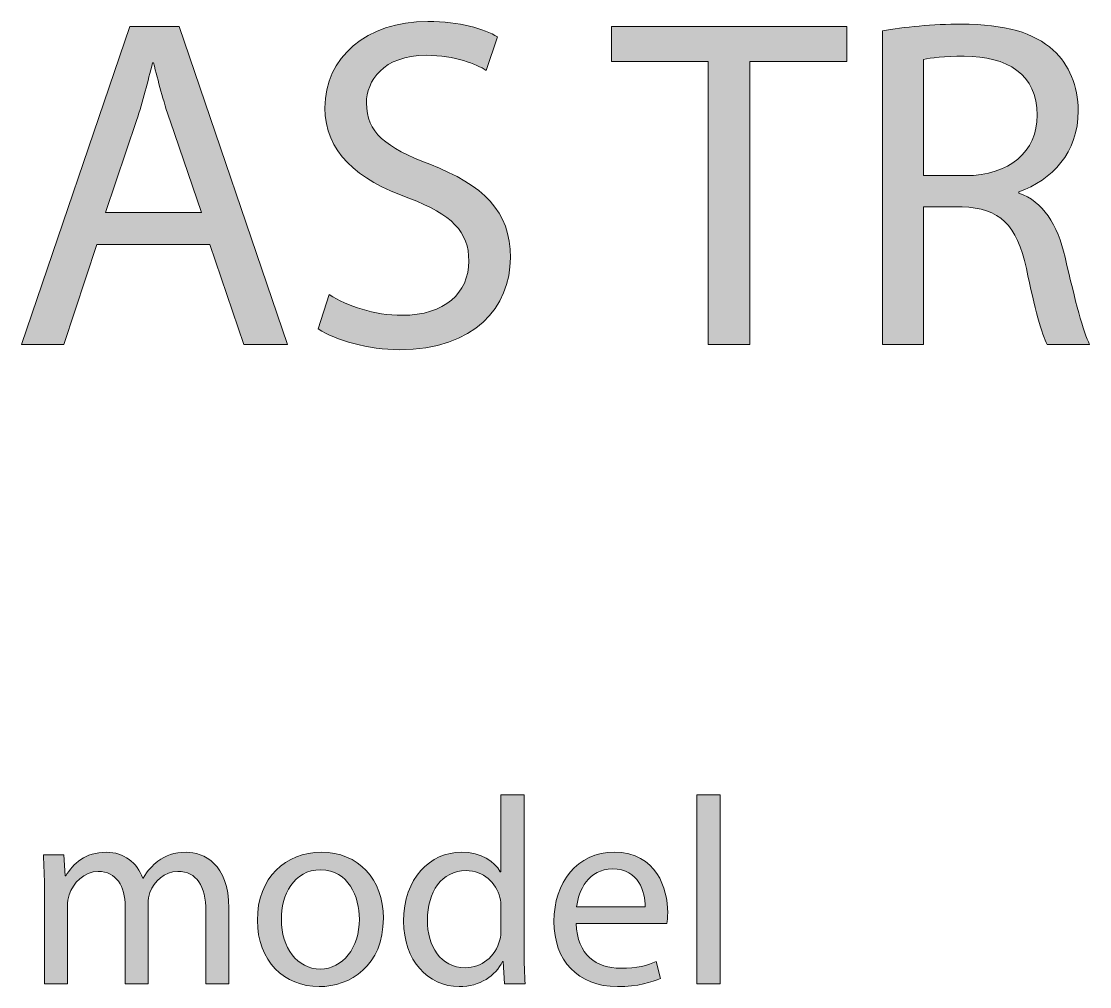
# Model space of a CAD drawing. Header units: inches. Extents: x 20 to 242, y -160 to -20.
# Drawn here: x 48.63 to 65.61, y -55.6 to -40.25 of the extents above; entities that cross this region are included whole.
import ezdxf

# ---------------------------------------------------------------- set-up
doc = ezdxf.new("R2010")
doc.units = ezdxf.units.IN
doc.header["$MEASUREMENT"] = 0
doc.layers.add('Layer 1', color=7, linetype='Continuous')

# ---------------------------------------------------------------- blocks, each defined once
blk = doc.blocks.new('block 2')
at = {"layer": 'Layer 1'}
h = blk.add_hatch(color=7, dxfattribs=at)
h.dxf.hatch_style = 2
h.paths.add_polyline_path([(49.834, -43.799), (49.31, -45.389), (48.635, -45.389), (50.359, -40.335), (51.139, -40.335), (52.864, -45.389), (52.167, -45.389), (51.627, -43.799)])
edge = h.paths.add_edge_path()
edge.add_spline(control_points=[(51.499, -43.289), (51.499, -43.289), (50.997, -41.835), (50.997, -41.835), (50.884, -41.505), (50.809, -41.205), (50.734, -40.912), (50.734, -40.912), (50.719, -40.912), (50.719, -40.912), (50.644, -41.205), (50.569, -41.52), (50.464, -41.827), (50.464, -41.827), (49.969, -43.289), (49.969, -43.289), (49.969, -43.289), (51.499, -43.289), (51.499, -43.289)], knot_values=[0, 0, 0, 0, 1, 1, 1, 2, 2, 2, 3, 3, 3, 4, 4, 4, 5, 5, 5, 6, 6, 6, 6], degree=3, periodic=1)
h = blk.add_hatch(color=7, dxfattribs=at)
h.dxf.hatch_style = 2
edge = h.paths.add_edge_path()
edge.add_spline(control_points=[(53.525, -44.594), (53.817, -44.782), (54.237, -44.924), (54.687, -44.924), (55.354, -44.924), (55.744, -44.572), (55.744, -44.062), (55.744, -43.597), (55.474, -43.319), (54.792, -43.064), (53.967, -42.765), (53.457, -42.33), (53.457, -41.625), (53.457, -40.837), (54.109, -40.253), (55.092, -40.253), (55.602, -40.253), (55.984, -40.373), (56.201, -40.5), (56.201, -40.5), (56.021, -41.032), (56.021, -41.032), (55.864, -40.935), (55.527, -40.792), (55.069, -40.792), (54.379, -40.792), (54.117, -41.205), (54.117, -41.55), (54.117, -42.022), (54.424, -42.255), (55.122, -42.525), (55.976, -42.854), (56.404, -43.267), (56.404, -44.009), (56.404, -44.789), (55.834, -45.472), (54.642, -45.472), (54.154, -45.472), (53.622, -45.321), (53.352, -45.141), (53.352, -45.141), (53.525, -44.594), (53.525, -44.594)], knot_values=[0, 0, 0, 0, 1, 1, 1, 2, 2, 2, 3, 3, 3, 4, 4, 4, 5, 5, 5, 6, 6, 6, 7, 7, 7, 8, 8, 8, 9, 9, 9, 10, 10, 10, 11, 11, 11, 12, 12, 12, 13, 13, 13, 14, 14, 14, 14], degree=3, periodic=1)
h = blk.add_hatch(color=7, dxfattribs=at)
h.dxf.hatch_style = 2
h.paths.add_polyline_path([(59.547, -40.89), (58.01, -40.89), (58.01, -40.335), (61.751, -40.335), (61.751, -40.89), (60.207, -40.89), (60.207, -45.389), (59.547, -45.389)])
h = blk.add_hatch(color=7, dxfattribs=at)
h.dxf.hatch_style = 2
edge = h.paths.add_edge_path()
edge.add_spline(control_points=[(62.314, -40.403), (62.644, -40.342), (63.124, -40.297), (63.567, -40.297), (64.264, -40.297), (64.722, -40.433), (65.029, -40.71), (65.276, -40.935), (65.426, -41.28), (65.426, -41.677), (65.426, -42.337), (65.006, -42.78), (64.482, -42.96), (64.482, -42.96), (64.482, -42.982), (64.482, -42.982), (64.864, -43.117), (65.096, -43.477), (65.216, -44.002), (65.381, -44.707), (65.501, -45.194), (65.606, -45.389), (65.606, -45.389), (64.931, -45.389), (64.931, -45.389), (64.849, -45.239), (64.736, -44.812), (64.601, -44.182), (64.452, -43.484), (64.174, -43.222), (63.582, -43.199), (63.582, -43.199), (62.967, -43.199), (62.967, -43.199), (62.967, -43.199), (62.967, -45.389), (62.967, -45.389), (62.967, -45.389), (62.314, -45.389), (62.314, -45.389), (62.314, -45.389), (62.314, -40.403), (62.314, -40.403)], knot_values=[0, 0, 0, 0, 1, 1, 1, 2, 2, 2, 3, 3, 3, 4, 4, 4, 5, 5, 5, 6, 6, 6, 7, 7, 7, 8, 8, 8, 9, 9, 9, 10, 10, 10, 11, 11, 11, 12, 12, 12, 13, 13, 13, 14, 14, 14, 14], degree=3, periodic=1)
edge = h.paths.add_edge_path()
edge.add_spline(control_points=[(62.967, -42.705), (62.967, -42.705), (63.634, -42.705), (63.634, -42.705), (64.332, -42.705), (64.774, -42.322), (64.774, -41.745), (64.774, -41.092), (64.302, -40.807), (63.612, -40.807), (63.297, -40.807), (63.079, -40.83), (62.967, -40.86), (62.967, -40.86), (62.967, -42.705), (62.967, -42.705)], knot_values=[0, 0, 0, 0, 1, 1, 1, 2, 2, 2, 3, 3, 3, 4, 4, 4, 5, 5, 5, 5], degree=3, periodic=1)
h = blk.add_hatch(color=7, dxfattribs=at)
h.dxf.hatch_style = 2
edge = h.paths.add_edge_path()
edge.add_spline(control_points=[(56.621, -52.545), (56.621, -52.545), (56.621, -55.02), (56.621, -55.02), (56.621, -55.202), (56.629, -55.409), (56.638, -55.549), (56.638, -55.549), (56.308, -55.549), (56.308, -55.549), (56.308, -55.549), (56.291, -55.194), (56.291, -55.194), (56.291, -55.194), (56.278, -55.194), (56.278, -55.194), (56.168, -55.422), (55.923, -55.595), (55.589, -55.595), (55.094, -55.595), (54.708, -55.177), (54.708, -54.555), (54.704, -53.873), (55.132, -53.459), (55.627, -53.459), (55.944, -53.459), (56.151, -53.607), (56.244, -53.768), (56.244, -53.768), (56.253, -53.768), (56.253, -53.768), (56.253, -53.768), (56.253, -52.545), (56.253, -52.545), (56.253, -52.545), (56.621, -52.545), (56.621, -52.545)], knot_values=[0, 0, 0, 0, 1, 1, 1, 2, 2, 2, 3, 3, 3, 4, 4, 4, 5, 5, 5, 6, 6, 6, 7, 7, 7, 8, 8, 8, 9, 9, 9, 10, 10, 10, 11, 11, 11, 12, 12, 12, 12], degree=3, periodic=1)
edge = h.paths.add_edge_path()
edge.add_spline(control_points=[(56.253, -54.335), (56.253, -54.288), (56.249, -54.225), (56.236, -54.178), (56.181, -53.945), (55.978, -53.751), (55.699, -53.751), (55.314, -53.751), (55.085, -54.089), (55.085, -54.538), (55.085, -54.952), (55.292, -55.295), (55.69, -55.295), (55.94, -55.295), (56.168, -55.126), (56.236, -54.851), (56.249, -54.8), (56.253, -54.749), (56.253, -54.69), (56.253, -54.69), (56.253, -54.335), (56.253, -54.335)], knot_values=[0, 0, 0, 0, 1, 1, 1, 2, 2, 2, 3, 3, 3, 4, 4, 4, 5, 5, 5, 6, 6, 6, 7, 7, 7, 7], degree=3, periodic=1)
h = blk.add_hatch(color=7, dxfattribs=at)
h.dxf.hatch_style = 2
h.paths.add_polyline_path([(59.365, -52.545), (59.737, -52.545), (59.737, -55.549), (59.365, -55.549)])
h = blk.add_hatch(color=7, dxfattribs=at)
h.dxf.hatch_style = 2
edge = h.paths.add_edge_path()
edge.add_spline(control_points=[(49.002, -54.055), (49.002, -53.84), (48.993, -53.67), (48.985, -53.501), (48.985, -53.501), (49.311, -53.501), (49.311, -53.501), (49.311, -53.501), (49.328, -53.835), (49.328, -53.835), (49.328, -53.835), (49.34, -53.835), (49.34, -53.835), (49.455, -53.641), (49.645, -53.459), (49.988, -53.459), (50.263, -53.459), (50.474, -53.628), (50.563, -53.869), (50.563, -53.869), (50.572, -53.869), (50.572, -53.869), (50.635, -53.751), (50.72, -53.666), (50.804, -53.603), (50.927, -53.51), (51.058, -53.459), (51.253, -53.459), (51.528, -53.459), (51.93, -53.637), (51.93, -54.347), (51.93, -54.347), (51.93, -55.549), (51.93, -55.549), (51.93, -55.549), (51.566, -55.549), (51.566, -55.549), (51.566, -55.549), (51.566, -54.394), (51.566, -54.394), (51.566, -53.996), (51.418, -53.764), (51.122, -53.764), (50.906, -53.764), (50.745, -53.92), (50.677, -54.098), (50.661, -54.153), (50.648, -54.216), (50.648, -54.284), (50.648, -54.284), (50.648, -55.549), (50.648, -55.549), (50.648, -55.549), (50.284, -55.549), (50.284, -55.549), (50.284, -55.549), (50.284, -54.322), (50.284, -54.322), (50.284, -53.996), (50.14, -53.764), (49.857, -53.764), (49.628, -53.764), (49.455, -53.95), (49.395, -54.136), (49.374, -54.187), (49.366, -54.254), (49.366, -54.318), (49.366, -54.318), (49.366, -55.549), (49.366, -55.549), (49.366, -55.549), (49.002, -55.549), (49.002, -55.549), (49.002, -55.549), (49.002, -54.055), (49.002, -54.055)], knot_values=[0, 0, 0, 0, 1, 1, 1, 2, 2, 2, 3, 3, 3, 4, 4, 4, 5, 5, 5, 6, 6, 6, 7, 7, 7, 8, 8, 8, 9, 9, 9, 10, 10, 10, 11, 11, 11, 12, 12, 12, 13, 13, 13, 14, 14, 14, 15, 15, 15, 16, 16, 16, 17, 17, 17, 18, 18, 18, 19, 19, 19, 20, 20, 20, 21, 21, 21, 22, 22, 22, 23, 23, 23, 24, 24, 24, 25, 25, 25, 25], degree=3, periodic=1)
h = blk.add_hatch(color=7, dxfattribs=at)
h.dxf.hatch_style = 2
edge = h.paths.add_edge_path()
edge.add_spline(control_points=[(54.386, -54.508), (54.386, -55.265), (53.857, -55.595), (53.366, -55.595), (52.816, -55.595), (52.384, -55.189), (52.384, -54.542), (52.384, -53.861), (52.837, -53.459), (53.4, -53.459), (53.988, -53.459), (54.386, -53.886), (54.386, -54.508)], knot_values=[0, 0, 0, 0, 1, 1, 1, 2, 2, 2, 3, 3, 3, 4, 4, 4, 4], degree=3, periodic=1)
edge = h.paths.add_edge_path()
edge.add_spline(control_points=[(52.765, -54.529), (52.765, -54.978), (53.019, -55.316), (53.383, -55.316), (53.738, -55.316), (54.005, -54.982), (54.005, -54.521), (54.005, -54.174), (53.832, -53.738), (53.391, -53.738), (52.956, -53.738), (52.765, -54.144), (52.765, -54.529)], knot_values=[0, 0, 0, 0, 1, 1, 1, 2, 2, 2, 3, 3, 3, 4, 4, 4, 4], degree=3, periodic=1)
h = blk.add_hatch(color=7, dxfattribs=at)
h.dxf.hatch_style = 2
edge = h.paths.add_edge_path()
edge.add_spline(control_points=[(57.451, -54.593), (57.46, -55.096), (57.777, -55.303), (58.154, -55.303), (58.42, -55.303), (58.585, -55.257), (58.721, -55.198), (58.721, -55.198), (58.788, -55.464), (58.788, -55.464), (58.657, -55.524), (58.429, -55.595), (58.103, -55.595), (57.472, -55.595), (57.096, -55.177), (57.096, -54.559), (57.096, -53.941), (57.46, -53.459), (58.056, -53.459), (58.729, -53.459), (58.903, -54.043), (58.903, -54.419), (58.903, -54.495), (58.898, -54.55), (58.89, -54.593), (58.89, -54.593), (57.451, -54.593), (57.451, -54.593)], knot_values=[0, 0, 0, 0, 1, 1, 1, 2, 2, 2, 3, 3, 3, 4, 4, 4, 5, 5, 5, 6, 6, 6, 7, 7, 7, 8, 8, 8, 9, 9, 9, 9], degree=3, periodic=1)
edge = h.paths.add_edge_path()
edge.add_spline(control_points=[(58.543, -54.326), (58.547, -54.093), (58.446, -53.725), (58.027, -53.725), (57.646, -53.725), (57.485, -54.068), (57.456, -54.326), (57.456, -54.326), (58.543, -54.326), (58.543, -54.326)], knot_values=[0, 0, 0, 0, 1, 1, 1, 2, 2, 2, 3, 3, 3, 3], degree=3, periodic=1)
at = {"layer": 'Layer 1', "lineweight": 0}
for points in [[(49.834, -43.799), (49.31, -45.389), (48.635, -45.389), (50.359, -40.335), (51.139, -40.335), (52.864, -45.389), (52.167, -45.389), (51.627, -43.799), (49.834, -43.799)], [(59.547, -40.89), (58.01, -40.89), (58.01, -40.335), (61.751, -40.335), (61.751, -40.89), (60.207, -40.89), (60.207, -45.389), (59.547, -45.389), (59.547, -40.89)], [(59.365, -52.545), (59.737, -52.545), (59.737, -55.549), (59.365, -55.549), (59.365, -52.545)]]:
    blk.add_lwpolyline(points, dxfattribs=at)
for points, knots in [([(53.525, -44.594), (53.817, -44.782), (54.237, -44.924), (54.687, -44.924), (55.354, -44.924), (55.744, -44.572), (55.744, -44.062), (55.744, -43.597), (55.474, -43.319), (54.792, -43.064), (53.967, -42.765), (53.457, -42.33), (53.457, -41.625), (53.457, -40.837), (54.109, -40.253), (55.092, -40.253), (55.602, -40.253), (55.984, -40.373), (56.201, -40.5), (56.201, -40.5), (56.021, -41.032), (56.021, -41.032), (55.864, -40.935), (55.527, -40.792), (55.069, -40.792), (54.379, -40.792), (54.117, -41.205), (54.117, -41.55), (54.117, -42.022), (54.424, -42.255), (55.122, -42.525), (55.976, -42.854), (56.404, -43.267), (56.404, -44.009), (56.404, -44.789), (55.834, -45.472), (54.642, -45.472), (54.154, -45.472), (53.622, -45.321), (53.352, -45.141), (53.352, -45.141), (53.525, -44.594), (53.525, -44.594)], [0, 0, 0, 0, 1, 1, 1, 2, 2, 2, 3, 3, 3, 4, 4, 4, 5, 5, 5, 6, 6, 6, 7, 7, 7, 8, 8, 8, 9, 9, 9, 10, 10, 10, 11, 11, 11, 12, 12, 12, 13, 13, 13, 14, 14, 14, 14]), ([(62.314, -40.403), (62.644, -40.342), (63.124, -40.297), (63.567, -40.297), (64.264, -40.297), (64.722, -40.433), (65.029, -40.71), (65.276, -40.935), (65.426, -41.28), (65.426, -41.677), (65.426, -42.337), (65.006, -42.78), (64.482, -42.96), (64.482, -42.96), (64.482, -42.982), (64.482, -42.982), (64.864, -43.117), (65.096, -43.477), (65.216, -44.002), (65.381, -44.707), (65.501, -45.194), (65.606, -45.389), (65.606, -45.389), (64.931, -45.389), (64.931, -45.389), (64.849, -45.239), (64.736, -44.812), (64.601, -44.182), (64.452, -43.484), (64.174, -43.222), (63.582, -43.199), (63.582, -43.199), (62.967, -43.199), (62.967, -43.199), (62.967, -43.199), (62.967, -45.389), (62.967, -45.389), (62.967, -45.389), (62.314, -45.389), (62.314, -45.389), (62.314, -45.389), (62.314, -40.403), (62.314, -40.403)], [0, 0, 0, 0, 1, 1, 1, 2, 2, 2, 3, 3, 3, 4, 4, 4, 5, 5, 5, 6, 6, 6, 7, 7, 7, 8, 8, 8, 9, 9, 9, 10, 10, 10, 11, 11, 11, 12, 12, 12, 13, 13, 13, 14, 14, 14, 14]), ([(62.967, -42.705), (62.967, -42.705), (63.634, -42.705), (63.634, -42.705), (64.332, -42.705), (64.774, -42.322), (64.774, -41.745), (64.774, -41.092), (64.302, -40.807), (63.612, -40.807), (63.297, -40.807), (63.079, -40.83), (62.967, -40.86), (62.967, -40.86), (62.967, -42.705), (62.967, -42.705)], [0, 0, 0, 0, 1, 1, 1, 2, 2, 2, 3, 3, 3, 4, 4, 4, 5, 5, 5, 5]), ([(51.499, -43.289), (51.499, -43.289), (50.997, -41.835), (50.997, -41.835), (50.884, -41.505), (50.809, -41.205), (50.734, -40.912), (50.734, -40.912), (50.719, -40.912), (50.719, -40.912), (50.644, -41.205), (50.569, -41.52), (50.464, -41.827), (50.464, -41.827), (49.969, -43.289), (49.969, -43.289), (49.969, -43.289), (51.499, -43.289), (51.499, -43.289)], [0, 0, 0, 0, 1, 1, 1, 2, 2, 2, 3, 3, 3, 4, 4, 4, 5, 5, 5, 6, 6, 6, 6]), ([(56.621, -52.545), (56.621, -52.545), (56.621, -55.02), (56.621, -55.02), (56.621, -55.202), (56.629, -55.409), (56.638, -55.549), (56.638, -55.549), (56.308, -55.549), (56.308, -55.549), (56.308, -55.549), (56.291, -55.194), (56.291, -55.194), (56.291, -55.194), (56.278, -55.194), (56.278, -55.194), (56.168, -55.422), (55.923, -55.595), (55.589, -55.595), (55.094, -55.595), (54.708, -55.177), (54.708, -54.555), (54.704, -53.873), (55.132, -53.459), (55.627, -53.459), (55.944, -53.459), (56.151, -53.607), (56.244, -53.768), (56.244, -53.768), (56.253, -53.768), (56.253, -53.768), (56.253, -53.768), (56.253, -52.545), (56.253, -52.545), (56.253, -52.545), (56.621, -52.545), (56.621, -52.545)], [0, 0, 0, 0, 1, 1, 1, 2, 2, 2, 3, 3, 3, 4, 4, 4, 5, 5, 5, 6, 6, 6, 7, 7, 7, 8, 8, 8, 9, 9, 9, 10, 10, 10, 11, 11, 11, 12, 12, 12, 12]), ([(49.002, -54.055), (49.002, -53.84), (48.993, -53.67), (48.985, -53.501), (48.985, -53.501), (49.311, -53.501), (49.311, -53.501), (49.311, -53.501), (49.328, -53.835), (49.328, -53.835), (49.328, -53.835), (49.34, -53.835), (49.34, -53.835), (49.455, -53.641), (49.645, -53.459), (49.988, -53.459), (50.263, -53.459), (50.474, -53.628), (50.563, -53.869), (50.563, -53.869), (50.572, -53.869), (50.572, -53.869), (50.635, -53.751), (50.72, -53.666), (50.804, -53.603), (50.927, -53.51), (51.058, -53.459), (51.253, -53.459), (51.528, -53.459), (51.93, -53.637), (51.93, -54.347), (51.93, -54.347), (51.93, -55.549), (51.93, -55.549), (51.93, -55.549), (51.566, -55.549), (51.566, -55.549), (51.566, -55.549), (51.566, -54.394), (51.566, -54.394), (51.566, -53.996), (51.418, -53.764), (51.122, -53.764), (50.906, -53.764), (50.745, -53.92), (50.677, -54.098), (50.661, -54.153), (50.648, -54.216), (50.648, -54.284), (50.648, -54.284), (50.648, -55.549), (50.648, -55.549), (50.648, -55.549), (50.284, -55.549), (50.284, -55.549), (50.284, -55.549), (50.284, -54.322), (50.284, -54.322), (50.284, -53.996), (50.14, -53.764), (49.857, -53.764), (49.628, -53.764), (49.455, -53.95), (49.395, -54.136), (49.374, -54.187), (49.366, -54.254), (49.366, -54.318), (49.366, -54.318), (49.366, -55.549), (49.366, -55.549), (49.366, -55.549), (49.002, -55.549), (49.002, -55.549), (49.002, -55.549), (49.002, -54.055), (49.002, -54.055)], [0, 0, 0, 0, 1, 1, 1, 2, 2, 2, 3, 3, 3, 4, 4, 4, 5, 5, 5, 6, 6, 6, 7, 7, 7, 8, 8, 8, 9, 9, 9, 10, 10, 10, 11, 11, 11, 12, 12, 12, 13, 13, 13, 14, 14, 14, 15, 15, 15, 16, 16, 16, 17, 17, 17, 18, 18, 18, 19, 19, 19, 20, 20, 20, 21, 21, 21, 22, 22, 22, 23, 23, 23, 24, 24, 24, 25, 25, 25, 25]), ([(54.386, -54.508), (54.386, -55.265), (53.857, -55.595), (53.366, -55.595), (52.816, -55.595), (52.384, -55.189), (52.384, -54.542), (52.384, -53.861), (52.837, -53.459), (53.4, -53.459), (53.988, -53.459), (54.386, -53.886), (54.386, -54.508)], [0, 0, 0, 0, 1, 1, 1, 2, 2, 2, 3, 3, 3, 4, 4, 4, 4]), ([(57.451, -54.593), (57.46, -55.096), (57.777, -55.303), (58.154, -55.303), (58.42, -55.303), (58.585, -55.257), (58.721, -55.198), (58.721, -55.198), (58.788, -55.464), (58.788, -55.464), (58.657, -55.524), (58.429, -55.595), (58.103, -55.595), (57.472, -55.595), (57.096, -55.177), (57.096, -54.559), (57.096, -53.941), (57.46, -53.459), (58.056, -53.459), (58.729, -53.459), (58.903, -54.043), (58.903, -54.419), (58.903, -54.495), (58.898, -54.55), (58.89, -54.593), (58.89, -54.593), (57.451, -54.593), (57.451, -54.593)], [0, 0, 0, 0, 1, 1, 1, 2, 2, 2, 3, 3, 3, 4, 4, 4, 5, 5, 5, 6, 6, 6, 7, 7, 7, 8, 8, 8, 9, 9, 9, 9]), ([(52.765, -54.529), (52.765, -54.978), (53.019, -55.316), (53.383, -55.316), (53.738, -55.316), (54.005, -54.982), (54.005, -54.521), (54.005, -54.174), (53.832, -53.738), (53.391, -53.738), (52.956, -53.738), (52.765, -54.144), (52.765, -54.529)], [0, 0, 0, 0, 1, 1, 1, 2, 2, 2, 3, 3, 3, 4, 4, 4, 4]), ([(56.253, -54.335), (56.253, -54.288), (56.249, -54.225), (56.236, -54.178), (56.181, -53.945), (55.978, -53.751), (55.699, -53.751), (55.314, -53.751), (55.085, -54.089), (55.085, -54.538), (55.085, -54.952), (55.292, -55.295), (55.69, -55.295), (55.94, -55.295), (56.168, -55.126), (56.236, -54.851), (56.249, -54.8), (56.253, -54.749), (56.253, -54.69), (56.253, -54.69), (56.253, -54.335), (56.253, -54.335)], [0, 0, 0, 0, 1, 1, 1, 2, 2, 2, 3, 3, 3, 4, 4, 4, 5, 5, 5, 6, 6, 6, 7, 7, 7, 7]), ([(58.543, -54.326), (58.547, -54.093), (58.446, -53.725), (58.027, -53.725), (57.646, -53.725), (57.485, -54.068), (57.456, -54.326), (57.456, -54.326), (58.543, -54.326), (58.543, -54.326)], [0, 0, 0, 0, 1, 1, 1, 2, 2, 2, 3, 3, 3, 3])]:
    blk.add_open_spline(points, degree=3, knots=knots, dxfattribs=at)

msp = doc.modelspace()

# ---------------------------------------------------------------- block references
at = {"layer": 'Layer 1'}
msp.add_blockref('block 2', (0, 0), dxfattribs=at)

doc.saveas('drawing.dxf')
